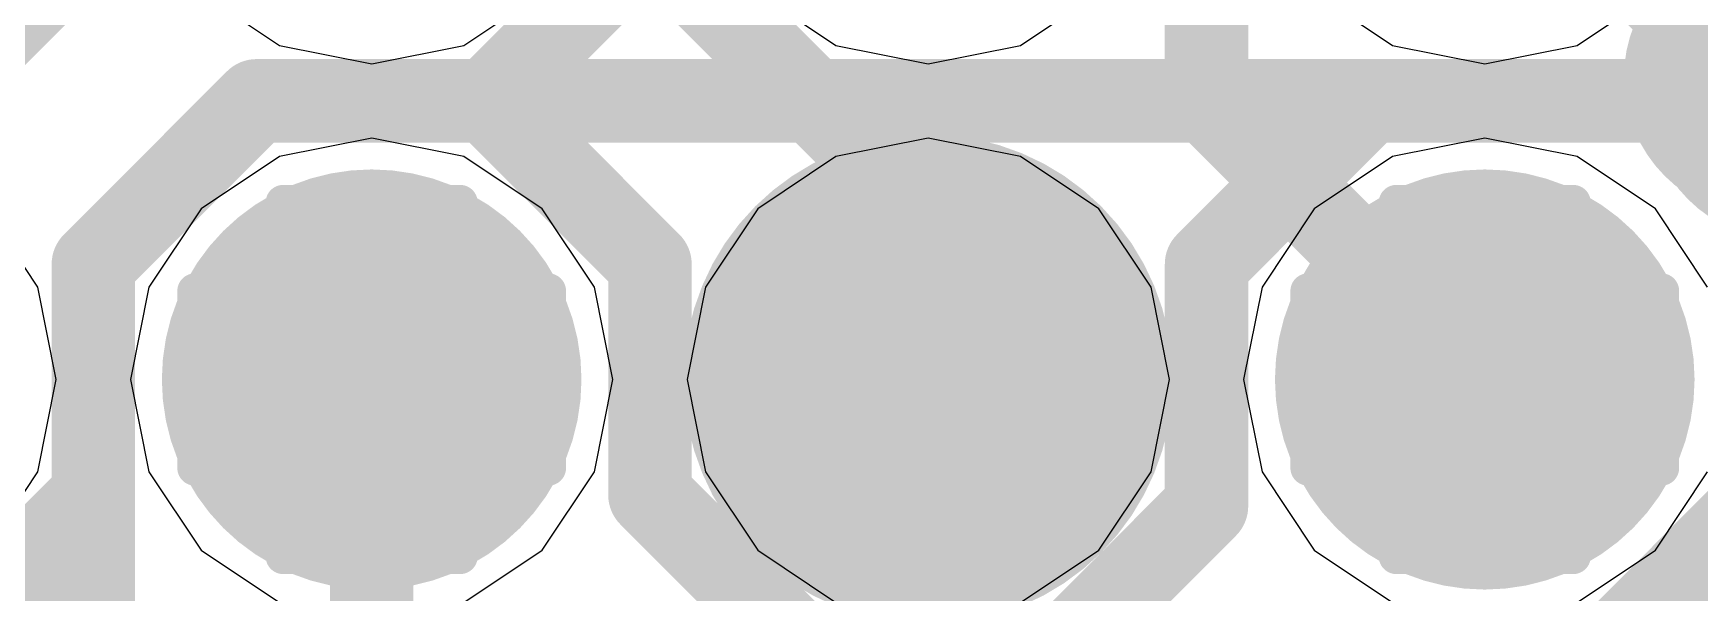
# Model space of a CAD drawing. Header units: millimetres. Extents: x 13 to 259, y -2 to 326.
# Drawn here: x 113.716 to 116.112, y 102.894 to 103.697 of the extents above; entities that cross this region are included whole.
import ezdxf

# ---------------------------------------------------------------- set-up
doc = ezdxf.new("R2010")
doc.units = ezdxf.units.MM
for name, color, linetype in [('BottomLayer', 5, 'Continuous'), ('BottomSolder', 6, 'Continuous'), ('ConnectLayer', 7, 'Continuous'), ('DrillDrawing', 1, 'Continuous'), ('MidLayer1', 16, 'Continuous'), ('MidLayer2', 76, 'Continuous'), ('MidLayer3', 90, 'Continuous'), ('MidLayer4', 156, 'Continuous'), ('MidLayer5', 130, 'Continuous'), ('MidLayer6', 216, 'Continuous'), ('MultiLayer', 9, 'Continuous'), ('TopLayer', 1, 'Continuous'), ('TopPaste', 8, 'Continuous'), ('TopSolder', 216, 'Continuous')]:
    doc.layers.add(name, color=color, linetype=linetype)

# ---------------------------------------------------------------- blocks, each defined once
blk = doc.blocks.new('BGA144C80P12X12_1000X1000X170_150')
at = {"layer": 'TopLayer', "const_width": 0.2}
for points in [[(-1.3, 2, 1), (-1.1, 2, 1)], [(-1.3, 1.2, 1), (-1.1, 1.2, 1)], [(-1.3, 0.4, 1), (-1.1, 0.4, 1)]]:
    blk.add_lwpolyline(points, format="xyb", close=True, dxfattribs=at)
at = {"layer": 'TopPaste', "const_width": 0.2}
for points in [[(-1.3, 2, 1), (-1.1, 2, 1)], [(-1.3, 1.2, 1), (-1.1, 1.2, 1)], [(-1.3, 0.4, 1), (-1.1, 0.4, 1)]]:
    blk.add_lwpolyline(points, format="xyb", close=True, dxfattribs=at)
at = {"layer": 'TopSolder', "const_width": 0.3016}
for points in [[(-1.3508, 2, 1), (-1.0492, 2, 1)], [(-1.3508, 1.2, 1), (-1.0492, 1.2, 1)], [(-1.3508, 0.4, 1), (-1.0492, 0.4, 1)]]:
    blk.add_lwpolyline(points, format="xyb", close=True, dxfattribs=at)

msp = doc.modelspace()

# ---------------------------------------------------------------- linework, layer by layer
at = {"layer": 'BottomLayer', "const_width": 0.25}
for points in [[(114.0778, 103.2, 1), (114.3278, 103.2, 1)], [(114.8778, 103.2, 1), (115.1278, 103.2, 1)], [(115.6778, 103.2, 1), (115.9278, 103.2, 1)]]:
    msp.add_lwpolyline(points, format="xyb", close=True, dxfattribs=at)
at = {"layer": 'BottomSolder', "const_width": 0.3516}
msp.add_lwpolyline([(114.827, 103.2, 1), (115.1786, 103.2, 1)], format="xyb", close=True, dxfattribs=at)
at = {"layer": 'ConnectLayer'}
for p, q in [((113.9577, 103.7549), (114.0702, 103.6797)), ((113.9577, 103.7549), (114.0702, 103.6797)), ((114.3355, 103.6797), (114.448, 103.7549)), ((114.3355, 103.6797), (114.448, 103.7549)), ((114.7577, 103.7549), (114.8702, 103.6797)), ((114.7577, 103.7549), (114.8702, 103.6797)), ((115.1355, 103.6797), (115.248, 103.7549)), ((115.1355, 103.6797), (115.248, 103.7549)), ((115.5577, 103.7549), (115.6702, 103.6797)), ((115.5577, 103.7549), (115.6702, 103.6797)), ((115.9355, 103.6797), (116.048, 103.7549)), ((115.9355, 103.6797), (116.048, 103.7549)), ((114.0702, 103.6797), (114.2028, 103.6534)), ((114.0702, 103.6797), (114.2028, 103.6534)), ((114.2028, 103.6534), (114.3355, 103.6797)), ((114.2028, 103.6534), (114.3355, 103.6797)), ((114.8702, 103.6797), (115.0028, 103.6534)), ((114.8702, 103.6797), (115.0028, 103.6534)), ((115.0028, 103.6534), (115.1355, 103.6797)), ((115.0028, 103.6534), (115.1355, 103.6797)), ((115.6702, 103.6797), (115.8028, 103.6534)), ((115.6702, 103.6797), (115.8028, 103.6534)), ((115.8028, 103.6534), (115.9355, 103.6797)), ((115.8028, 103.6534), (115.9355, 103.6797)), ((114.2028, 103.5467), (114.0702, 103.5203)), ((114.2028, 103.5467), (114.0702, 103.5203)), ((114.3355, 103.5203), (114.2028, 103.5467)), ((114.3355, 103.5203), (114.2028, 103.5467)), ((115.0028, 103.5467), (114.8702, 103.5203)), ((115.0028, 103.5467), (114.8702, 103.5203)), ((115.1355, 103.5203), (115.0028, 103.5467)), ((115.1355, 103.5203), (115.0028, 103.5467)), ((115.8028, 103.5467), (115.6702, 103.5203)), ((115.8028, 103.5467), (115.6702, 103.5203)), ((115.9355, 103.5203), (115.8028, 103.5467)), ((115.9355, 103.5203), (115.8028, 103.5467)), ((114.0702, 103.5203), (113.9577, 103.4451)), ((114.0702, 103.5203), (113.9577, 103.4451)), ((114.448, 103.4451), (114.3355, 103.5203)), ((114.448, 103.4451), (114.3355, 103.5203)), ((114.8702, 103.5203), (114.7577, 103.4451)), ((114.8702, 103.5203), (114.7577, 103.4451)), ((115.248, 103.4451), (115.1355, 103.5203)), ((115.248, 103.4451), (115.1355, 103.5203)), ((115.6702, 103.5203), (115.5577, 103.4451)), ((115.6702, 103.5203), (115.5577, 103.4451)), ((116.048, 103.4451), (115.9355, 103.5203)), ((116.048, 103.4451), (115.9355, 103.5203)), ((113.7231, 103.3327), (113.648, 103.4451)), ((113.7231, 103.3327), (113.648, 103.4451)), ((113.9577, 103.4451), (113.8826, 103.3327)), ((113.9577, 103.4451), (113.8826, 103.3327)), ((114.5231, 103.3327), (114.448, 103.4451)), ((114.5231, 103.3327), (114.448, 103.4451)), ((114.7577, 103.4451), (114.6826, 103.3327)), ((114.7577, 103.4451), (114.6826, 103.3327)), ((115.3231, 103.3327), (115.248, 103.4451)), ((115.3231, 103.3327), (115.248, 103.4451)), ((115.5577, 103.4451), (115.4826, 103.3327)), ((115.5577, 103.4451), (115.4826, 103.3327)), ((116.1231, 103.3327), (116.048, 103.4451)), ((116.1231, 103.3327), (116.048, 103.4451)), ((113.7495, 103.2), (113.7231, 103.3327)), ((113.7495, 103.2), (113.7231, 103.3327)), ((113.8826, 103.3327), (113.8562, 103.2)), ((113.8826, 103.3327), (113.8562, 103.2)), ((114.5495, 103.2), (114.5231, 103.3327)), ((114.5495, 103.2), (114.5231, 103.3327)), ((114.6826, 103.3327), (114.6562, 103.2)), ((114.6826, 103.3327), (114.6562, 103.2)), ((115.3495, 103.2), (115.3231, 103.3327)), ((115.3495, 103.2), (115.3231, 103.3327)), ((115.4826, 103.3327), (115.4562, 103.2)), ((115.4826, 103.3327), (115.4562, 103.2)), ((113.7231, 103.0674), (113.7495, 103.2)), ((113.7231, 103.0674), (113.7495, 103.2)), ((113.8562, 103.2), (113.8826, 103.0674)), ((113.8562, 103.2), (113.8826, 103.0674)), ((114.5231, 103.0674), (114.5495, 103.2)), ((114.5231, 103.0674), (114.5495, 103.2)), ((114.6562, 103.2), (114.6826, 103.0674)), ((114.6562, 103.2), (114.6826, 103.0674)), ((115.3231, 103.0674), (115.3495, 103.2)), ((115.3231, 103.0674), (115.3495, 103.2)), ((115.4562, 103.2), (115.4826, 103.0674)), ((115.4562, 103.2), (115.4826, 103.0674)), ((113.648, 102.9549), (113.7231, 103.0674)), ((113.648, 102.9549), (113.7231, 103.0674)), ((113.8826, 103.0674), (113.9577, 102.9549)), ((113.8826, 103.0674), (113.9577, 102.9549)), ((114.448, 102.9549), (114.5231, 103.0674)), ((114.448, 102.9549), (114.5231, 103.0674)), ((114.6826, 103.0674), (114.7577, 102.9549)), ((114.6826, 103.0674), (114.7577, 102.9549)), ((115.248, 102.9549), (115.3231, 103.0674)), ((115.248, 102.9549), (115.3231, 103.0674)), ((115.4826, 103.0674), (115.5577, 102.9549)), ((115.4826, 103.0674), (115.5577, 102.9549)), ((116.048, 102.9549), (116.1231, 103.0674)), ((116.048, 102.9549), (116.1231, 103.0674)), ((113.9577, 102.9549), (114.0702, 102.8797)), ((113.9577, 102.9549), (114.0702, 102.8797)), ((114.3355, 102.8797), (114.448, 102.9549)), ((114.3355, 102.8797), (114.448, 102.9549)), ((114.7577, 102.9549), (114.8702, 102.8797)), ((114.7577, 102.9549), (114.8702, 102.8797)), ((115.1355, 102.8797), (115.248, 102.9549)), ((115.1355, 102.8797), (115.248, 102.9549)), ((115.5577, 102.9549), (115.6702, 102.8797)), ((115.5577, 102.9549), (115.6702, 102.8797)), ((115.9355, 102.8797), (116.048, 102.9549)), ((115.9355, 102.8797), (116.048, 102.9549))]:
    msp.add_line(p, q, dxfattribs=at)
at = {"layer": 'ConnectLayer', "const_width": 0.4}
for points in [[(116.2028, 103.6337, -0.062), (116.3214, 103.7185)], [(116.2028, 103.6337, -0.062), (116.3214, 103.7185)], [(116.3214, 103.7185, -0.062), (116.2365, 103.6)], [(116.3214, 103.7185, -0.062), (116.2365, 103.6)]]:
    msp.add_lwpolyline(points, format="xyb", dxfattribs=at)
at = {"layer": 'ConnectLayer', "const_width": 0.2}
for points in [[(116.1028, 103.6337, 1), (116.3028, 103.6337, 1)], [(116.1028, 103.6337, 1), (116.3028, 103.6337, 1)], [(116.1365, 103.6, 1), (116.3365, 103.6, 1)], [(116.1365, 103.6, 1), (116.3365, 103.6, 1)]]:
    msp.add_lwpolyline(points, format="xyb", close=True, dxfattribs=at)
at = {"layer": 'DrillDrawing', "const_width": 0.0508}
for points in [[(114.0758, 103.327), (114.0758, 103.454)], [(114.0758, 103.454), (114.3298, 103.454)], [(114.3298, 103.327), (114.3298, 103.454)], [(114.8758, 103.327), (114.8758, 103.454)], [(114.8758, 103.454), (115.1298, 103.454)], [(115.1298, 103.327), (115.1298, 103.454)], [(115.6758, 103.327), (115.6758, 103.454)], [(115.6758, 103.454), (115.9298, 103.454)], [(115.9298, 103.327), (115.9298, 103.454)], [(113.9488, 103.073), (113.9488, 103.327)], [(113.9488, 103.327), (114.0758, 103.327)], [(114.3298, 103.327), (114.4568, 103.327)], [(114.4568, 103.073), (114.4568, 103.327)], [(114.7488, 103.073), (114.7488, 103.327)], [(114.7488, 103.327), (114.8758, 103.327)], [(115.1298, 103.327), (115.2568, 103.327)], [(115.2568, 103.073), (115.2568, 103.327)], [(115.5488, 103.073), (115.5488, 103.327)], [(115.5488, 103.327), (115.6758, 103.327)], [(115.9298, 103.327), (116.0568, 103.327)], [(116.0568, 103.073), (116.0568, 103.327)], [(113.9488, 103.073), (114.0758, 103.073)], [(114.0758, 102.946), (114.0758, 103.073)], [(114.3298, 103.073), (114.4568, 103.073)], [(114.3298, 102.946), (114.3298, 103.073)], [(114.7488, 103.073), (114.8758, 103.073)], [(114.8758, 102.946), (114.8758, 103.073)], [(115.1298, 103.073), (115.2568, 103.073)], [(115.1298, 102.946), (115.1298, 103.073)], [(115.5488, 103.073), (115.6758, 103.073)], [(115.6758, 102.946), (115.6758, 103.073)], [(115.9298, 103.073), (116.0568, 103.073)], [(115.9298, 102.946), (115.9298, 103.073)], [(114.0758, 102.946), (114.3298, 102.946)], [(114.8758, 102.946), (115.1298, 102.946)], [(115.6758, 102.946), (115.9298, 102.946)]]:
    msp.add_lwpolyline(points, dxfattribs=at)
at = {"layer": 'DrillDrawing', "const_width": 0.0254}
for points in [[(114.0631, 103.454, 1), (114.0885, 103.454, 1)], [(114.0631, 103.454, 1), (114.0885, 103.454, 1)], [(114.3171, 103.454, 1), (114.3425, 103.454, 1)], [(114.3171, 103.454, 1), (114.3425, 103.454, 1)], [(114.8631, 103.454, 1), (114.8885, 103.454, 1)], [(114.8631, 103.454, 1), (114.8885, 103.454, 1)], [(115.1171, 103.454, 1), (115.1425, 103.454, 1)], [(115.1171, 103.454, 1), (115.1425, 103.454, 1)], [(115.6631, 103.454, 1), (115.6885, 103.454, 1)], [(115.6631, 103.454, 1), (115.6885, 103.454, 1)], [(115.9171, 103.454, 1), (115.9425, 103.454, 1)], [(115.9171, 103.454, 1), (115.9425, 103.454, 1)], [(113.9361, 103.327, 1), (113.9615, 103.327, 1)], [(113.9361, 103.327, 1), (113.9615, 103.327, 1)], [(114.0631, 103.327, 1), (114.0885, 103.327, 1)], [(114.0631, 103.327, 1), (114.0885, 103.327, 1)], [(114.3171, 103.327, 1), (114.3425, 103.327, 1)], [(114.3171, 103.327, 1), (114.3425, 103.327, 1)], [(114.4441, 103.327, 1), (114.4695, 103.327, 1)], [(114.4441, 103.327, 1), (114.4695, 103.327, 1)], [(114.7361, 103.327, 1), (114.7615, 103.327, 1)], [(114.7361, 103.327, 1), (114.7615, 103.327, 1)], [(114.8631, 103.327, 1), (114.8885, 103.327, 1)], [(114.8631, 103.327, 1), (114.8885, 103.327, 1)], [(115.1171, 103.327, 1), (115.1425, 103.327, 1)], [(115.1171, 103.327, 1), (115.1425, 103.327, 1)], [(115.2441, 103.327, 1), (115.2695, 103.327, 1)], [(115.2441, 103.327, 1), (115.2695, 103.327, 1)], [(115.5361, 103.327, 1), (115.5615, 103.327, 1)], [(115.5361, 103.327, 1), (115.5615, 103.327, 1)], [(115.6631, 103.327, 1), (115.6885, 103.327, 1)], [(115.6631, 103.327, 1), (115.6885, 103.327, 1)], [(115.9171, 103.327, 1), (115.9425, 103.327, 1)], [(115.9171, 103.327, 1), (115.9425, 103.327, 1)], [(116.0441, 103.327, 1), (116.0695, 103.327, 1)], [(116.0441, 103.327, 1), (116.0695, 103.327, 1)], [(113.9361, 103.073, 1), (113.9615, 103.073, 1)], [(113.9361, 103.073, 1), (113.9615, 103.073, 1)], [(114.0631, 103.073, 1), (114.0885, 103.073, 1)], [(114.0631, 103.073, 1), (114.0885, 103.073, 1)], [(114.3171, 103.073, 1), (114.3425, 103.073, 1)], [(114.3171, 103.073, 1), (114.3425, 103.073, 1)], [(114.4441, 103.073, 1), (114.4695, 103.073, 1)], [(114.4441, 103.073, 1), (114.4695, 103.073, 1)], [(114.7361, 103.073, 1), (114.7615, 103.073, 1)], [(114.7361, 103.073, 1), (114.7615, 103.073, 1)], [(114.8631, 103.073, 1), (114.8885, 103.073, 1)], [(114.8631, 103.073, 1), (114.8885, 103.073, 1)], [(115.1171, 103.073, 1), (115.1425, 103.073, 1)], [(115.1171, 103.073, 1), (115.1425, 103.073, 1)], [(115.2441, 103.073, 1), (115.2695, 103.073, 1)], [(115.2441, 103.073, 1), (115.2695, 103.073, 1)], [(115.5361, 103.073, 1), (115.5615, 103.073, 1)], [(115.5361, 103.073, 1), (115.5615, 103.073, 1)], [(115.6631, 103.073, 1), (115.6885, 103.073, 1)], [(115.6631, 103.073, 1), (115.6885, 103.073, 1)], [(115.9171, 103.073, 1), (115.9425, 103.073, 1)], [(115.9171, 103.073, 1), (115.9425, 103.073, 1)], [(116.0441, 103.073, 1), (116.0695, 103.073, 1)], [(116.0441, 103.073, 1), (116.0695, 103.073, 1)], [(114.0631, 102.946, 1), (114.0885, 102.946, 1)], [(114.0631, 102.946, 1), (114.0885, 102.946, 1)], [(114.3171, 102.946, 1), (114.3425, 102.946, 1)], [(114.3171, 102.946, 1), (114.3425, 102.946, 1)], [(114.8631, 102.946, 1), (114.8885, 102.946, 1)], [(114.8631, 102.946, 1), (114.8885, 102.946, 1)], [(115.1171, 102.946, 1), (115.1425, 102.946, 1)], [(115.1171, 102.946, 1), (115.1425, 102.946, 1)], [(115.6631, 102.946, 1), (115.6885, 102.946, 1)], [(115.6631, 102.946, 1), (115.6885, 102.946, 1)], [(115.9171, 102.946, 1), (115.9425, 102.946, 1)], [(115.9171, 102.946, 1), (115.9425, 102.946, 1)]]:
    msp.add_lwpolyline(points, format="xyb", close=True, dxfattribs=at)
at = {"layer": 'MidLayer1', "const_width": 0.2}
for points in [[(114.1028, 103.2, 1), (114.3028, 103.2, 1)], [(114.9028, 103.2, 1), (115.1028, 103.2, 1)], [(115.7028, 103.2, 1), (115.9028, 103.2, 1)]]:
    msp.add_lwpolyline(points, format="xyb", close=True, dxfattribs=at)
at = {"layer": 'MidLayer2', "const_width": 0.12}
for points in [[(113.5685, 103.6), (113.8028, 103.8343)], [(114.3685, 103.6), (114.6028, 103.8343)], [(113.8028, 103.3657), (114.0372, 103.6)], [(114.0372, 103.6), (114.3685, 103.6)], [(115.4029, 103.3657), (115.6372, 103.6)], [(115.6372, 103.6), (119.45, 103.6)], [(113.8028, 100.6343), (113.8028, 103.3657)], [(115.4029, 103.0182), (115.4029, 103.3657)], [(115.1846, 102.8), (115.4029, 103.0182)]]:
    msp.add_lwpolyline(points, dxfattribs=at)
at = {"layer": 'MidLayer2'}
for points, const_width in [([(114.0072, 103.6, 1), (114.0672, 103.6, 1)], 0.06), ([(114.0072, 103.6, 1), (114.0672, 103.6, 1)], 0.06), ([(114.3385, 103.6, 1), (114.3985, 103.6, 1)], 0.06), ([(114.3385, 103.6, 1), (114.3985, 103.6, 1)], 0.06), ([(115.6072, 103.6, 1), (115.6672, 103.6, 1)], 0.06), ([(115.6072, 103.6, 1), (115.6672, 103.6, 1)], 0.06), ([(113.7728, 103.3657, 1), (113.8328, 103.3657, 1)], 0.06), ([(113.7728, 103.3657, 1), (113.8328, 103.3657, 1)], 0.06), ([(115.3729, 103.3657, 1), (115.4328, 103.3657, 1)], 0.06), ([(115.3729, 103.3657, 1), (115.4328, 103.3657, 1)], 0.06), ([(114.1028, 103.2, 1), (114.3028, 103.2, 1)], 0.2), ([(114.9028, 103.2, 1), (115.1028, 103.2, 1)], 0.2), ([(115.7028, 103.2, 1), (115.9028, 103.2, 1)], 0.2), ([(115.3729, 103.0182, 1), (115.4328, 103.0182, 1)], 0.06), ([(115.3729, 103.0182, 1), (115.4328, 103.0182, 1)], 0.06)]:
    msp.add_lwpolyline(points, format="xyb", close=True, dxfattribs=dict(at, const_width=const_width))
at = {"layer": 'MidLayer3', "const_width": 0.12}
for points in [[(115.4028, 103.6), (115.4028, 104.1657)], [(115.8028, 104), (116.2028, 103.6)], [(113.4564, 103.4879), (113.8028, 103.8343)], [(114.6028, 103.8343), (114.9493, 103.4879)], [(113.8028, 103.3657), (114.0372, 103.6)], [(114.0372, 103.6), (114.3685, 103.6)], [(114.3685, 103.6), (114.6028, 103.3657)], [(115.4028, 103.6), (115.8028, 103.2)], [(114.9493, 103.2536), (114.9493, 103.4879)], [(113.8028, 103.0343), (113.8028, 103.3657)], [(114.6028, 103.0343), (114.6028, 103.3657)], [(114.9493, 103.2536), (115.0028, 103.2)], [(114.2028, 102.8), (114.2028, 103.2)], [(113.5685, 102.8), (113.8028, 103.0343)], [(114.6028, 103.0343), (114.8372, 102.8)], [(115.9685, 102.8), (116.2028, 103.0343)]]:
    msp.add_lwpolyline(points, dxfattribs=at)
at = {"layer": 'MidLayer3'}
for points, const_width in [([(114.0072, 103.6, 1), (114.0672, 103.6, 1)], 0.06), ([(114.0072, 103.6, 1), (114.0672, 103.6, 1)], 0.06), ([(114.3385, 103.6, 1), (114.3985, 103.6, 1)], 0.06), ([(114.3385, 103.6, 1), (114.3985, 103.6, 1)], 0.06), ([(115.3728, 103.6, 1), (115.4328, 103.6, 1)], 0.06), ([(115.3728, 103.6, 1), (115.4328, 103.6, 1)], 0.06), ([(114.9193, 103.4879, 1), (114.9793, 103.4879, 1)], 0.06), ([(114.9193, 103.4879, 1), (114.9793, 103.4879, 1)], 0.06), ([(113.7728, 103.3657, 1), (113.8328, 103.3657, 1)], 0.06), ([(113.7728, 103.3657, 1), (113.8328, 103.3657, 1)], 0.06), ([(114.5728, 103.3657, 1), (114.6328, 103.3657, 1)], 0.06), ([(114.5728, 103.3657, 1), (114.6328, 103.3657, 1)], 0.06), ([(114.1028, 103.2, 1), (114.3028, 103.2, 1)], 0.2), ([(114.9028, 103.2, 1), (115.1028, 103.2, 1)], 0.2), ([(115.7028, 103.2, 1), (115.9028, 103.2, 1)], 0.2), ([(114.9193, 103.2536, 1), (114.9793, 103.2536, 1)], 0.06), ([(114.9193, 103.2536, 1), (114.9793, 103.2536, 1)], 0.06), ([(114.1728, 103.2, 1), (114.2328, 103.2, 1)], 0.06), ([(114.9728, 103.2, 1), (115.0328, 103.2, 1)], 0.06), ([(115.7728, 103.2, 1), (115.8328, 103.2, 1)], 0.06), ([(113.7728, 103.0343, 1), (113.8328, 103.0343, 1)], 0.06), ([(113.7728, 103.0343, 1), (113.8328, 103.0343, 1)], 0.06), ([(114.5728, 103.0343, 1), (114.6328, 103.0343, 1)], 0.06), ([(114.5728, 103.0343, 1), (114.6328, 103.0343, 1)], 0.06)]:
    msp.add_lwpolyline(points, format="xyb", close=True, dxfattribs=dict(at, const_width=const_width))
at = {"layer": 'MidLayer4', "const_width": 0.12}
for points in [[(113.8028, 103.3657), (114.0372, 103.6)], [(114.0372, 103.6), (118.4878, 103.6)], [(113.8028, 103.0263), (113.8028, 103.3657)], [(113.5766, 102.8), (113.8028, 103.0263)]]:
    msp.add_lwpolyline(points, dxfattribs=at)
at = {"layer": 'MidLayer4'}
for points, const_width in [([(114.0072, 103.6, 1), (114.0672, 103.6, 1)], 0.06), ([(114.0072, 103.6, 1), (114.0672, 103.6, 1)], 0.06), ([(113.7728, 103.3657, 1), (113.8328, 103.3657, 1)], 0.06), ([(113.7728, 103.3657, 1), (113.8328, 103.3657, 1)], 0.06), ([(114.1028, 103.2, 1), (114.3028, 103.2, 1)], 0.2), ([(114.9028, 103.2, 1), (115.1028, 103.2, 1)], 0.2), ([(115.7028, 103.2, 1), (115.9028, 103.2, 1)], 0.2), ([(113.7728, 103.0263, 1), (113.8328, 103.0263, 1)], 0.06), ([(113.7728, 103.0263, 1), (113.8328, 103.0263, 1)], 0.06)]:
    msp.add_lwpolyline(points, format="xyb", close=True, dxfattribs=dict(at, const_width=const_width))
at = {"layer": 'MidLayer5', "const_width": 0.2}
for points in [[(114.1028, 103.2, 1), (114.3028, 103.2, 1)], [(114.9028, 103.2, 1), (115.1028, 103.2, 1)], [(115.7028, 103.2, 1), (115.9028, 103.2, 1)]]:
    msp.add_lwpolyline(points, format="xyb", close=True, dxfattribs=at)
at = {"layer": 'MidLayer6', "const_width": 0.2}
for points in [[(114.1028, 103.2, 1), (114.3028, 103.2, 1)], [(114.9028, 103.2, 1), (115.1028, 103.2, 1)], [(115.7028, 103.2, 1), (115.9028, 103.2, 1)]]:
    msp.add_lwpolyline(points, format="xyb", close=True, dxfattribs=at)
at = {"layer": 'MultiLayer', "const_width": 0.25}
for points in [[(114.0778, 103.2, 1), (114.3278, 103.2, 1)], [(114.8778, 103.2, 1), (115.1278, 103.2, 1)], [(115.6778, 103.2, 1), (115.9278, 103.2, 1)]]:
    msp.add_lwpolyline(points, format="xyb", close=True, dxfattribs=at)
at = {"layer": 'TopLayer', "const_width": 0.25}
for points in [[(114.0778, 103.2, 1), (114.3278, 103.2, 1)], [(114.8778, 103.2, 1), (115.1278, 103.2, 1)], [(115.6778, 103.2, 1), (115.9278, 103.2, 1)]]:
    msp.add_lwpolyline(points, format="xyb", close=True, dxfattribs=at)
at = {"layer": 'TopSolder', "const_width": 0.3516}
msp.add_lwpolyline([(114.827, 103.2, 1), (115.1786, 103.2, 1)], format="xyb", close=True, dxfattribs=at)

# ---------------------------------------------------------------- block references
at = {"rotation": 270}
msp.add_blockref('BGA144C80P12X12_1000X1000X170_150', (113.8028, 102), dxfattribs=at)

doc.saveas('drawing.dxf')
